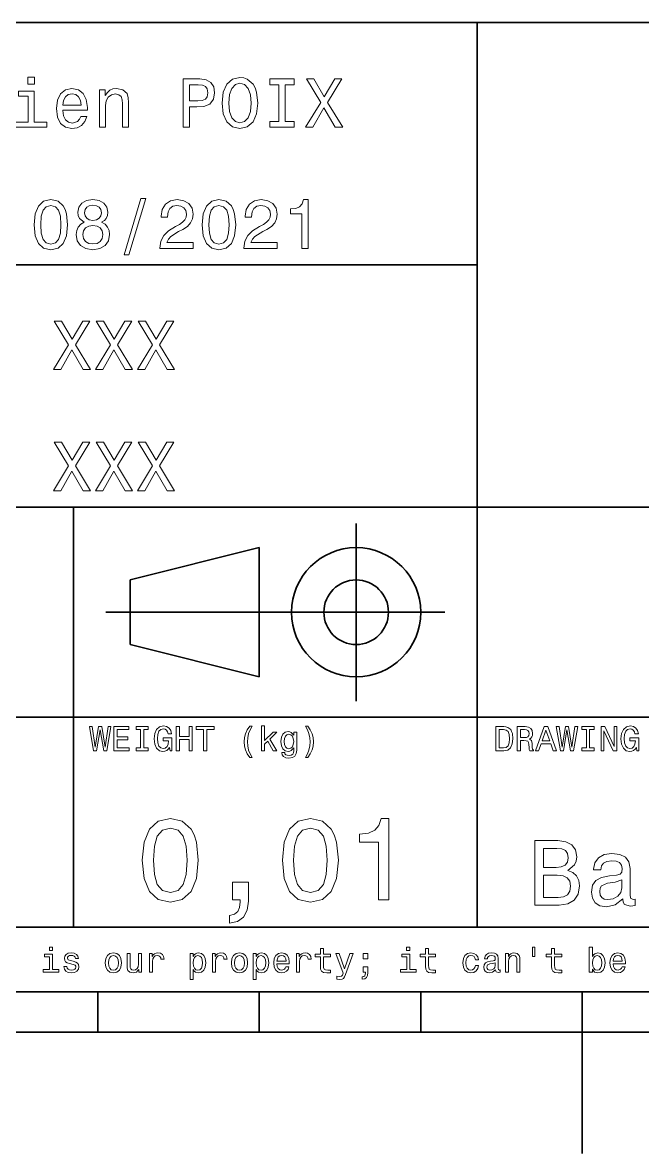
# Model space of a CAD drawing. Extents: x 0 to 297, y 0 to 210.
# Drawn here: x 113.8 to 152.2, y 0 to 70 of the extents above; entities that cross this region are included whole.
import ezdxf

# ---------------------------------------------------------------- set-up
doc = ezdxf.new("R2010")
doc.units = 0

msp = doc.modelspace()

# ---------------------------------------------------------------- linework, layer by layer
at = {"color": 7, "lineweight": 35}
for p, q in [((97, 70), (287, 70)), ((142, 14), (142, 70)), ((97, 55), (142, 55)), ((97, 40), (262, 40)), ((117, 14), (117, 40)), ((119, 33.5), (140, 33.5)), ((97, 27), (262, 27)), ((97, 14), (262, 14)), ((10, 10), (287, 10)), ((97, 10), (287, 10)), ((98.5, 7.5), (198.5, 7.5))]:
    msp.add_line(p, q, dxfattribs=at)
at = {"color": 7, "lineweight": 35, "ltscale": 0.275}
msp.add_line((134.5, 28), (134.5, 39), dxfattribs=at)
at = {"color": 7, "lineweight": 35, "ltscale": 0.206155}
for p, q in [((120.5, 35.5), (128.5, 37.5)), ((128.5, 29.5), (120.5, 31.5))]:
    msp.add_line(p, q, dxfattribs=at)
at = {"color": 7, "lineweight": 35, "ltscale": 0.2}
msp.add_line((128.5, 37.5), (128.5, 29.5), dxfattribs=at)
at = {"color": 7, "lineweight": 35, "ltscale": 0.1}
msp.add_line((120.5, 31.5), (120.5, 35.5), dxfattribs=at)
at = {"color": 7, "lineweight": 35, "ltscale": 0.0625}
for p, q in [((118.5, 10), (118.5, 7.5)), ((128.5, 10), (128.5, 7.5)), ((138.5, 10), (138.5, 7.5))]:
    msp.add_line(p, q, dxfattribs=at)
at = {"color": 7, "lineweight": 35, "ltscale": 0.25}
msp.add_line((148.5, 10), (148.5, 0), dxfattribs=at)
at = {"color": 7, "lineweight": 13}
for points in [[(114.57637, 66.623917), (114.174347, 66.623917), (114.174347, 66.191643), (114.57637, 66.191643)], [(123.792503, 63.520172), (124.190201, 63.520172), (124.190201, 64.786743), (124.631119, 64.786743), (125.07637, 64.808357), (125.430832, 64.959656), (125.659943, 65.253601), (125.737747, 65.655617), (125.677231, 66.027374), (125.504318, 66.299713), (125.219017, 66.463974), (124.829971, 66.520172), (123.792503, 66.520172)], [(126.195961, 65.020172), (126.273773, 64.345818), (126.498558, 63.848701), (126.848701, 63.541786), (127.306915, 63.438038), (127.760803, 63.541786), (128.115265, 63.848701), (128.335739, 64.345818), (128.417862, 65.020172), (128.335739, 65.690201), (128.240631, 65.962532), (128.115265, 66.187317), (127.760803, 66.494232), (127.544662, 66.572044), (127.306915, 66.602303), (126.844376, 66.494232), (126.494232, 66.191643), (126.273773, 65.694527)], [(129.710373, 63.883286), (129.157059, 63.883286), (129.157059, 63.520172), (130.661377, 63.520172), (130.661377, 63.883286), (130.108063, 63.883286), (130.108063, 66.157059), (130.661377, 66.157059), (130.661377, 66.520172), (129.157059, 66.520172), (129.157059, 66.157059), (129.710373, 66.157059)], [(131.365997, 63.520172), (131.819885, 63.520172), (132.507202, 64.734871), (133.207489, 63.520172), (133.66571, 63.520172), (132.727661, 65.0634), (133.618164, 66.524498), (133.181549, 66.524498), (132.520172, 65.413544), (131.871765, 66.524498), (131.417862, 66.524498), (132.304031, 65.059074)], [(116.335732, 64.570602), (117.857346, 64.570602), (117.861671, 64.747841), (117.792503, 65.244957), (117.602303, 65.616714), (117.299713, 65.841499), (116.89769, 65.92363), (116.504318, 65.837173), (116.201729, 65.5951), (116.007202, 65.201729), (115.938034, 64.682999), (116.002876, 64.151299), (116.197403, 63.762245), (116.495674, 63.520172), (116.88472, 63.438038), (117.221901, 63.494236), (117.498558, 63.641209), (117.701729, 63.874638), (117.818443, 64.185875), (117.44236, 64.185875), (117.364548, 64.01297), (117.252159, 63.883286), (116.932274, 63.779537), (116.685875, 63.827087), (116.5, 63.978386), (116.37896, 64.224785), (116.335732, 64.557632)], [(118.605186, 63.520172), (118.985588, 63.520172), (118.985588, 64.860229), (119.02449, 65.167145), (119.149857, 65.39193), (119.344376, 65.530258), (119.603745, 65.58213), (119.811234, 65.538902), (119.940918, 65.422188), (120.00576, 65.227661), (120.027374, 64.9683), (120.027374, 63.520172), (120.407776, 63.520172), (120.407776, 65.046112), (120.390488, 65.353027), (120.312675, 65.60807), (120.057632, 65.841499), (119.659943, 65.92363), (119.439476, 65.893372), (119.253601, 65.811241), (119.093658, 65.672913), (118.9683, 65.48703), (118.9683, 65.841499), (118.605186, 65.841499)], [(124.721901, 66.15274), (124.981262, 66.126801), (125.171463, 66.04467), (125.283859, 65.893372), (125.322762, 65.655617), (125.279541, 65.4049), (125.162827, 65.253601), (124.963974, 65.175789), (124.691643, 65.154175), (124.190201, 65.154175), (124.190201, 66.15274)], [(126.610947, 65.020172), (126.658501, 65.543228), (126.801147, 65.927956), (127.021614, 66.161385), (127.306915, 66.243515), (127.587891, 66.161385), (127.808357, 65.92363), (127.951004, 65.538902), (128.002884, 65.020172), (127.951004, 64.497116), (127.808357, 64.112389), (127.587891, 63.878963), (127.306915, 63.801151), (127.021614, 63.878963), (126.801147, 64.112389), (126.658501, 64.492798)], [(114.5634, 63.840057), (114.5634, 65.763687), (113.586456, 65.763687), (113.586456, 65.439484), (114.182999, 65.439484), (114.182999, 63.840057), (113.4049, 63.840057), (113.4049, 63.520172), (115.350143, 63.520172), (115.350143, 63.840057)], [(116.335732, 64.890488), (116.383286, 65.188759), (116.5, 65.409218), (116.677231, 65.543228), (116.91066, 65.590775), (117.139771, 65.543228), (117.317001, 65.409218), (117.425072, 65.188759), (117.463974, 64.890488)], [(114.554756, 57.485592), (114.619598, 56.806915), (114.822769, 56.322765), (115.146973, 56.028816), (115.596542, 55.933716), (116.041786, 56.028816), (116.365997, 56.322765), (116.564842, 56.806915), (116.634003, 57.485592), (116.564842, 58.159943), (116.482712, 58.427952), (116.365997, 58.648415), (116.041786, 58.942364), (115.596542, 59.041786), (115.146973, 58.942364), (114.822769, 58.644093), (114.619598, 58.159943)], [(117.662827, 57.636887), (117.44236, 57.51585), (117.291069, 57.347263), (117.195969, 57.135445), (117.165703, 56.880402), (117.234871, 56.495678), (117.433716, 56.197407), (117.757927, 56.007202), (118.198845, 55.933716), (118.635445, 56.007202), (118.959656, 56.197407), (119.158501, 56.495678), (119.231987, 56.880402), (119.197403, 57.135445), (119.106628, 57.347263), (118.951012, 57.51585), (118.734871, 57.636887), (118.907784, 57.740635), (119.028816, 57.883286), (119.102303, 58.056194), (119.128242, 58.268009), (119.059082, 58.574928), (118.877518, 58.821323), (118.583572, 58.981266), (118.198845, 59.041786), (117.809799, 58.981266), (117.515854, 58.821323), (117.329971, 58.574928), (117.265129, 58.268009), (117.286743, 58.056194), (117.360229, 57.883286)], [(120.126801, 55.618156), (120.425072, 55.618156), (121.471184, 59.102306), (121.168587, 59.102306)], [(122.348701, 56.020172), (124.41066, 56.020172), (124.41066, 56.39193), (122.780975, 56.39193), (122.871758, 56.5951), (123.027374, 56.763687), (123.507202, 57.070606), (123.762245, 57.200287), (124.047546, 57.386166), (124.250717, 57.602306), (124.367432, 57.857349), (124.41066, 58.146973), (124.337173, 58.510086), (124.134003, 58.795387), (123.822769, 58.976944), (123.420746, 59.041786), (123.005768, 58.9683), (122.690201, 58.765129), (122.48703, 58.440922), (122.41787, 58.012966), (122.41787, 57.95245), (122.811241, 57.95245), (122.811241, 57.98703), (122.850143, 58.280979), (122.966858, 58.497116), (123.15274, 58.635445), (123.399139, 58.682995), (123.649857, 58.639771), (123.835739, 58.5317), (123.956772, 58.363113), (124, 58.151295), (123.969742, 57.95245), (123.887604, 57.783859), (123.749283, 57.636887), (123.559082, 57.507202), (123.304031, 57.368874), (122.880402, 57.100864), (122.58213, 56.815559), (122.4049, 56.469738), (122.348701, 56.033142)], [(124.963974, 57.485592), (125.028816, 56.806915), (125.231987, 56.322765), (125.556198, 56.028816), (126.005768, 55.933716), (126.451004, 56.028816), (126.775215, 56.322765), (126.97406, 56.806915), (127.043228, 57.485592), (126.97406, 58.159943), (126.89193, 58.427952), (126.775215, 58.648415), (126.451004, 58.942364), (126.005768, 59.041786), (125.556198, 58.942364), (125.231987, 58.644093), (125.028816, 58.159943)], [(127.553314, 56.020172), (129.61528, 56.020172), (129.61528, 56.39193), (127.985596, 56.39193), (128.07637, 56.5951), (128.231995, 56.763687), (128.711823, 57.070606), (128.966858, 57.200287), (129.252167, 57.386166), (129.455338, 57.602306), (129.572052, 57.857349), (129.61528, 58.146973), (129.541794, 58.510086), (129.338623, 58.795387), (129.027374, 58.976944), (128.625366, 59.041786), (128.210373, 58.9683), (127.894814, 58.765129), (127.691643, 58.440922), (127.622482, 58.012966), (127.622482, 57.95245), (128.015854, 57.95245), (128.015854, 57.98703), (128.054749, 58.280979), (128.171478, 58.497116), (128.357346, 58.635445), (128.603745, 58.682995), (128.854462, 58.639771), (129.040344, 58.5317), (129.161377, 58.363113), (129.20462, 58.151295), (129.174347, 57.95245), (129.092224, 57.783859), (128.953888, 57.636887), (128.763687, 57.507202), (128.508652, 57.368874), (128.085022, 57.100864), (127.786743, 56.815559), (127.609512, 56.469738), (127.553314, 56.033142)], [(131.132568, 56.020172), (131.52594, 56.020172), (131.52594, 59.041786), (131.231995, 59.041786), (131.154175, 58.778099), (130.998566, 58.600864), (130.760803, 58.497116), (130.432281, 58.462536), (130.432281, 58.155621), (131.132568, 58.155621)], [(114.969742, 57.485592), (115.004326, 58.008644), (115.112396, 58.384727), (115.306915, 58.605186), (115.596542, 58.682995), (115.881844, 58.605186), (116.07637, 58.384727), (116.184441, 58.008644), (116.219025, 57.485592), (116.184441, 56.958214), (116.07637, 56.58213), (115.881844, 56.361671), (115.596542, 56.288185), (115.306915, 56.361671), (115.112396, 56.58213), (115.004326, 56.958214)], [(117.675797, 58.233429), (117.710373, 58.42363), (117.814117, 58.570606), (117.978386, 58.661385), (118.198845, 58.695965), (118.414986, 58.661385), (118.579254, 58.570606), (118.682999, 58.42363), (118.721901, 58.233429), (118.682999, 58.038902), (118.579254, 57.887608), (118.414986, 57.788185), (118.198845, 57.757923), (117.978386, 57.792507), (117.814117, 57.887608), (117.710373, 58.038902)], [(125.37896, 57.485592), (125.413544, 58.008644), (125.521614, 58.384727), (125.716141, 58.605186), (126.005768, 58.682995), (126.291069, 58.605186), (126.485588, 58.384727), (126.593658, 58.008644), (126.628242, 57.485592), (126.593658, 56.958214), (126.485588, 56.58213), (126.291069, 56.361671), (126.005768, 56.288185), (125.716141, 56.361671), (125.521614, 56.58213), (125.413544, 56.958214)], [(117.580688, 56.88905), (117.619598, 57.118156), (117.744957, 57.291065), (117.939484, 57.403458), (118.198845, 57.442364), (118.453888, 57.403458), (118.648415, 57.291065), (118.773773, 57.118156), (118.817001, 56.88905), (118.773773, 56.642651), (118.648415, 56.456772), (118.453888, 56.335735), (118.198845, 56.296829), (117.939484, 56.335735), (117.744957, 56.456772), (117.619598, 56.642651)], [(115.752159, 48.520172), (116.206055, 48.520172), (116.893372, 49.734871), (117.593658, 48.520172), (118.051872, 48.520172), (117.113831, 50.0634), (118.004326, 51.524494), (117.567726, 51.524494), (116.906342, 50.413544), (116.257927, 51.524494), (115.804031, 51.524494), (116.690201, 50.059078)], [(118.354469, 48.520172), (118.808357, 48.520172), (119.495682, 49.734871), (120.195969, 48.520172), (120.654182, 48.520172), (119.716141, 50.0634), (120.606628, 51.524494), (120.170029, 51.524494), (119.508644, 50.413544), (118.860229, 51.524494), (118.406342, 51.524494), (119.292511, 50.059078)], [(120.956772, 48.520172), (121.41066, 48.520172), (122.097984, 49.734871), (122.798271, 48.520172), (123.256485, 48.520172), (122.318443, 50.0634), (123.208939, 51.524494), (122.772339, 51.524494), (122.110954, 50.413544), (121.46254, 51.524494), (121.008644, 51.524494), (121.894814, 50.059078)], [(115.752159, 41.020172), (116.206055, 41.020172), (116.893372, 42.234871), (117.593658, 41.020172), (118.051872, 41.020172), (117.113831, 42.5634), (118.004326, 44.024494), (117.567726, 44.024494), (116.906342, 42.913544), (116.257927, 44.024494), (115.804031, 44.024494), (116.690201, 42.559078)], [(118.354469, 41.020172), (118.808357, 41.020172), (119.495682, 42.234871), (120.195969, 41.020172), (120.654182, 41.020172), (119.716141, 42.5634), (120.606628, 44.024494), (120.170029, 44.024494), (119.508644, 42.913544), (118.860229, 44.024494), (118.406342, 44.024494), (119.292511, 42.559078)], [(120.956772, 41.020172), (121.41066, 41.020172), (122.097984, 42.234871), (122.798271, 41.020172), (123.256485, 41.020172), (122.318443, 42.5634), (123.208939, 44.024494), (122.772339, 44.024494), (122.110954, 42.913544), (121.46254, 44.024494), (121.008644, 44.024494), (121.894814, 42.559078)], [(118.242073, 24.918587), (118.432274, 24.918587), (118.648415, 26.21974), (118.87104, 24.918587), (119.052597, 24.918587), (119.316284, 26.420748), (119.143372, 26.420748), (118.957489, 25.14337), (118.743515, 26.420748), (118.555473, 26.420748), (118.345818, 25.14337), (118.159943, 26.420748), (117.982712, 26.420748)], [(119.497841, 24.918587), (120.448845, 24.918587), (120.448845, 25.100143), (119.696686, 25.100143), (119.696686, 25.608068), (120.366714, 25.608068), (120.366714, 25.787462), (119.696686, 25.787462), (119.696686, 26.23703), (120.431557, 26.23703), (120.431557, 26.418587), (119.497841, 26.418587)], [(121.153458, 25.100143), (120.876801, 25.100143), (120.876801, 24.918587), (121.62896, 24.918587), (121.62896, 25.100143), (121.352303, 25.100143), (121.352303, 26.23703), (121.62896, 26.23703), (121.62896, 26.418587), (120.876801, 26.418587), (120.876801, 26.23703), (121.153458, 26.23703)], [(122.94957, 25.119595), (122.986313, 24.918587), (123.094383, 24.918587), (123.094383, 25.729105), (122.547554, 25.729105), (122.547554, 25.545387), (122.884727, 25.545387), (122.884727, 25.532419), (122.858788, 25.333572), (122.789627, 25.186598), (122.683716, 25.093658), (122.551872, 25.0634), (122.4049, 25.102304), (122.290344, 25.219019), (122.216858, 25.411383), (122.190926, 25.675072), (122.214699, 25.936598), (122.288185, 26.128962), (122.4049, 26.245676), (122.562683, 26.286743), (122.670746, 26.265129), (122.759369, 26.204609), (122.824211, 26.103025), (122.860954, 25.966858), (123.074928, 25.966858), (123.01873, 26.174351), (122.912827, 26.329969), (122.763687, 26.425072), (122.575645, 26.459654), (122.329254, 26.405619), (122.143372, 26.247837), (122.024498, 25.999279), (121.983429, 25.668587), (122.024498, 25.335733), (122.143372, 25.087175), (122.318443, 24.929394), (122.538902, 24.87752), (122.662102, 24.894812), (122.772331, 24.93804), (122.867432, 25.013687)], [(123.353745, 24.918587), (123.554756, 24.918587), (123.554756, 25.623198), (124.155617, 25.623198), (124.155617, 24.918587), (124.354469, 24.918587), (124.354469, 26.418587), (124.155617, 26.418587), (124.155617, 25.806915), (123.554756, 25.806915), (123.554756, 26.418587), (123.353745, 26.418587)], [(125.056915, 24.918587), (125.255768, 24.918587), (125.255768, 26.23703), (125.709656, 26.23703), (125.709656, 26.418587), (124.600868, 26.418587), (124.600868, 26.23703), (125.056915, 26.23703)], [(127.916428, 24.50144), (128.052597, 24.50144), (127.929398, 24.730547), (127.842941, 24.970459), (127.788902, 25.223341), (127.771614, 25.478386), (127.788902, 25.733429), (127.842941, 25.984148), (127.929398, 26.226223), (128.052597, 26.45533), (127.916428, 26.45533), (127.758644, 26.217579), (127.648415, 25.981987), (127.583572, 25.73559), (127.564117, 25.478386), (127.583572, 25.219019), (127.648415, 24.974783), (127.758644, 24.739191)], [(128.638336, 24.918587), (128.828537, 24.918587), (128.828537, 25.327087), (129.027374, 25.519451), (129.368881, 24.918587), (129.582855, 24.918587), (129.157059, 25.651297), (129.593658, 26.07925), (129.353745, 26.07925), (128.828537, 25.556194), (128.828537, 26.470461), (128.638336, 26.470461)], [(130.817001, 24.970459), (130.817001, 26.07925), (130.635452, 26.07925), (130.635452, 25.891209), (130.486313, 26.061958), (130.395538, 26.105186), (130.293945, 26.120316), (130.110229, 26.077087), (129.967575, 25.956051), (129.874634, 25.761526), (129.842224, 25.499998), (129.874634, 25.236311), (129.967575, 25.041786), (130.110229, 24.918587), (130.293945, 24.87752), (130.39769, 24.892651), (130.484146, 24.931555), (130.635452, 25.095819), (130.635452, 24.931555), (130.618164, 24.801872), (130.570602, 24.708933), (130.479828, 24.654898), (130.343658, 24.635445), (130.224792, 24.648415), (130.140488, 24.680834), (130.090775, 24.73703), (130.075653, 24.812679), (129.891937, 24.812679), (129.891937, 24.804033), (129.920029, 24.665705), (130.006485, 24.561958), (130.144806, 24.494955), (130.332855, 24.47118), (130.557632, 24.503601), (130.706772, 24.594379), (130.791061, 24.752161)], [(130.03891, 25.499998), (130.058365, 25.692362), (130.116714, 25.835012), (130.207489, 25.919308), (130.328537, 25.949566), (130.456055, 25.919308), (130.551147, 25.835012), (130.609512, 25.692362), (130.631119, 25.499998), (130.609512, 25.303312), (130.551147, 25.162823), (130.456055, 25.076368), (130.328537, 25.048269), (130.207489, 25.076368), (130.116714, 25.162823), (130.058365, 25.305475)], [(131.506485, 24.50144), (131.662109, 24.739191), (131.772339, 24.974783), (131.837173, 25.219019), (131.858795, 25.478386), (131.837173, 25.73559), (131.772339, 25.981987), (131.662109, 26.217579), (131.506485, 26.45533), (131.370316, 26.45533), (131.491364, 26.226223), (131.577805, 25.984148), (131.629684, 25.733429), (131.649139, 25.478386), (131.629684, 25.223341), (131.577805, 24.970459), (131.489197, 24.730547), (131.370316, 24.50144)], [(143.648422, 26.418587), (143.149139, 26.418587), (143.149139, 24.918587), (143.648422, 24.918587), (143.884003, 24.966137), (144.059082, 25.11095), (144.167145, 25.34654), (144.206055, 25.668587), (144.171463, 25.997116), (144.128235, 26.126801), (144.067719, 26.230547), (143.892654, 26.371037), (143.778091, 26.405619)], [(143.633286, 26.239193), (143.797546, 26.206772), (143.909943, 26.107347), (143.976944, 25.930115), (143.998566, 25.668587), (143.974777, 25.415705), (143.907776, 25.238472), (143.793228, 25.132565), (143.633286, 25.097982), (143.350143, 25.097982), (143.350143, 26.239193)], [(144.469742, 24.918587), (144.670746, 24.918587), (144.670746, 25.551872), (144.876083, 25.551872), (145.027374, 25.545387), (145.122482, 25.515129), (145.174347, 25.443804), (145.195969, 25.31628), (145.206772, 25.121758), (145.219742, 24.994236), (145.245682, 24.918587), (145.472626, 24.918587), (145.472626, 24.959654), (145.422913, 25.020172), (145.405624, 25.132565), (145.390488, 25.37464), (145.353745, 25.554033), (145.304031, 25.610229), (145.226227, 25.651297), (145.312683, 25.70533), (145.373199, 25.780979), (145.412109, 25.87608), (145.425079, 25.990633), (145.394806, 26.17219), (145.308365, 26.308357), (145.16571, 26.39049), (144.971176, 26.418587), (144.469742, 26.418587)], [(144.914978, 26.234869), (145.046829, 26.221901), (145.139771, 26.180834), (145.19812, 26.105186), (145.217575, 25.986311), (145.195969, 25.86095), (145.137604, 25.785301), (145.038177, 25.746397), (144.902023, 25.73559), (144.670746, 25.73559), (144.670746, 26.234869)], [(145.595825, 24.918587), (145.794662, 24.918587), (145.952454, 25.359509), (146.551147, 25.359509), (146.708939, 24.918587), (146.912109, 24.918587), (146.363113, 26.420748), (146.142654, 26.420748)], [(146.021606, 25.543226), (146.252884, 26.204609), (146.484146, 25.543226)], [(147.145538, 24.918587), (147.335739, 24.918587), (147.55188, 26.21974), (147.77449, 24.918587), (147.956055, 24.918587), (148.219742, 26.420748), (148.046829, 26.420748), (147.860947, 25.14337), (147.646973, 26.420748), (147.458939, 26.420748), (147.249283, 25.14337), (147.0634, 26.420748), (146.886169, 26.420748)], [(148.755768, 25.100143), (148.479111, 25.100143), (148.479111, 24.918587), (149.231262, 24.918587), (149.231262, 25.100143), (148.954605, 25.100143), (148.954605, 26.23703), (149.231262, 26.23703), (149.231262, 26.418587), (148.479111, 26.418587), (148.479111, 26.23703), (148.755768, 26.23703)], [(149.663544, 24.918587), (149.842941, 24.918587), (149.842941, 26.148415), (150.417862, 24.918587), (150.649139, 24.918587), (150.649139, 26.418587), (150.467575, 26.418587), (150.467575, 25.188759), (149.899139, 26.418587), (149.663544, 26.418587)], [(151.853027, 25.119595), (151.889771, 24.918587), (151.997833, 24.918587), (151.997833, 25.729105), (151.451004, 25.729105), (151.451004, 25.545387), (151.788177, 25.545387), (151.788177, 25.532419), (151.762253, 25.333572), (151.693085, 25.186598), (151.587173, 25.093658), (151.455338, 25.0634), (151.30835, 25.102304), (151.193802, 25.219019), (151.120316, 25.411383), (151.094376, 25.675072), (151.118149, 25.936598), (151.19165, 26.128962), (151.30835, 26.245676), (151.466141, 26.286743), (151.574203, 26.265129), (151.662827, 26.204609), (151.727661, 26.103025), (151.764404, 25.966858), (151.978394, 25.966858), (151.922195, 26.174351), (151.816284, 26.329969), (151.667145, 26.425072), (151.479111, 26.459654), (151.232712, 26.405619), (151.046829, 26.247837), (150.927948, 25.999279), (150.886887, 25.668587), (150.927948, 25.335733), (151.046829, 25.087175), (151.221909, 24.929394), (151.442368, 24.87752), (151.565567, 24.894812), (151.675797, 24.93804), (151.770889, 25.013687)], [(121.257919, 18.142651), (121.36599, 17.011526), (121.704605, 16.204611), (122.244957, 15.714697), (122.994232, 15.556195), (123.736305, 15.714697), (124.276657, 16.204611), (124.608063, 17.011526), (124.723343, 18.142651), (124.608063, 19.266571), (124.471176, 19.713257), (124.276657, 20.080692), (123.736305, 20.570604), (122.994232, 20.736311), (122.244957, 20.570604), (121.704605, 20.073486), (121.36599, 19.266571)], [(129.932281, 18.142651), (130.040344, 17.011526), (130.378967, 16.204611), (130.919312, 15.714697), (131.668579, 15.556195), (132.41066, 15.714697), (132.951004, 16.204611), (133.282425, 17.011526), (133.39769, 18.142651), (133.282425, 19.266571), (133.145538, 19.713257), (132.951004, 20.080692), (132.41066, 20.570604), (131.668579, 20.736311), (130.919312, 20.570604), (130.378967, 20.073486), (130.040344, 19.266571)], [(135.876083, 15.700288), (136.531693, 15.700288), (136.531693, 20.736311), (136.041779, 20.736311), (135.912109, 20.296829), (135.65274, 20.00144), (135.256485, 19.828529), (134.708923, 19.770893), (134.708923, 19.259365), (135.876083, 19.259365)], [(121.949562, 18.142651), (122.007202, 19.014408), (122.187317, 19.641211), (122.511528, 20.008644), (122.994232, 20.138329), (123.469734, 20.008644), (123.793945, 19.641211), (123.97406, 19.014408), (124.0317, 18.142651), (123.97406, 17.263689), (123.793945, 16.636887), (123.469734, 16.269451), (122.994232, 16.146975), (122.511528, 16.269451), (122.187317, 16.636887), (122.007202, 17.263689)], [(130.623917, 18.142651), (130.681549, 19.014408), (130.861664, 19.641211), (131.185883, 20.008644), (131.668579, 20.138329), (132.144089, 20.008644), (132.468292, 19.641211), (132.648407, 19.014408), (132.706055, 18.142651), (132.648407, 17.263689), (132.468292, 16.636887), (132.144089, 16.269451), (131.668579, 16.146975), (131.185883, 16.269451), (130.861664, 16.636887), (130.681549, 17.263689)], [(147.613831, 17.521614), (148.017288, 17.855907), (148.121033, 18.080692), (148.155609, 18.357349), (148.080688, 18.789625), (147.855896, 19.100864), (147.492783, 19.291065), (146.98558, 19.360229), (145.561951, 19.360229), (145.561951, 15.36023), (147.066269, 15.36023), (147.602295, 15.440922), (147.999985, 15.677234), (148.247833, 16.051872), (148.33429, 16.559078), (148.28241, 16.899136), (148.144089, 17.181557), (147.919296, 17.38905)], [(146.876068, 17.700289), (146.092209, 17.700289), (146.092209, 18.881844), (146.92218, 18.881844), (147.233414, 18.847261), (147.452438, 18.743515), (147.585007, 18.564842), (147.631119, 18.299711), (147.579239, 18.034582), (147.440918, 17.850143), (147.204605, 17.734871)], [(151.008636, 15.763689), (151.008636, 15.746398), (151.03746, 15.550432), (151.123917, 15.412104), (151.48703, 15.302593), (151.76944, 15.348703), (151.76944, 15.740634), (151.648407, 15.723343), (151.48703, 15.798271), (151.458206, 16.028818), (151.458206, 17.631124), (151.389038, 18.040346), (151.187317, 18.328529), (150.835724, 18.50144), (150.340042, 18.564842), (149.855896, 18.495678), (149.49855, 18.299711), (149.273773, 17.994236), (149.198837, 17.590778), (149.198837, 17.556196), (149.654175, 17.556196), (149.694519, 17.798271), (149.82132, 17.971182), (150.028809, 18.074928), (150.322754, 18.115273), (150.605179, 18.086454), (150.806915, 18), (150.927948, 17.850143), (150.968292, 17.642651), (150.945236, 17.400576), (150.853012, 17.279539), (150.622467, 17.221901), (150.190186, 17.175793), (149.694519, 17.072046), (149.342926, 16.887608), (149.135437, 16.599424), (149.072037, 16.172911), (149.129669, 15.792507), (149.30835, 15.510086), (149.596527, 15.331412), (149.994232, 15.268011), (150.530258, 15.389049)], [(147.002869, 15.838616), (146.092209, 15.838616), (146.092209, 17.216139), (146.951004, 17.216139), (147.314117, 17.175793), (147.573471, 17.054754), (147.729095, 16.847261), (147.780975, 16.54755), (147.729095, 16.230547), (147.585007, 16.011528), (147.342926, 15.878963)], [(150.951004, 16.443804), (150.881836, 16.144093), (150.697403, 15.913545), (150.420746, 15.763689), (150.080688, 15.711816), (149.861664, 15.740634), (149.706039, 15.832853), (149.608063, 15.994236), (149.579239, 16.219021), (149.602295, 16.42075), (149.694519, 16.564842), (150.063385, 16.726225), (150.530258, 16.795389), (150.951004, 16.933718)], [(126.83429, 15.700288), (127.317001, 15.700288), (127.317001, 15.5634), (127.280975, 15.217579), (127.165703, 14.972622), (126.963974, 14.81412), (126.661377, 14.73487), (126.661377, 14.244956), (127.158501, 14.36023), (127.525932, 14.626801), (127.749275, 15.051873), (127.828529, 15.621037), (127.828529, 16.780979), (126.83429, 16.780979)], [(115.706055, 12.766211), (115.505043, 12.766211), (115.505043, 12.550073), (115.706055, 12.550073)], [(132.288193, 12.173991), (132.288193, 11.59258), (132.301147, 11.404539), (132.361679, 11.274856), (132.482712, 11.199207), (132.688049, 11.173271), (132.912827, 11.184078), (132.912827, 11.348343), (132.748566, 11.335375), (132.599426, 11.352666), (132.519455, 11.4067), (132.484879, 11.497478), (132.478394, 11.625), (132.478394, 12.173991), (132.912827, 12.173991), (132.912827, 12.336096), (132.478394, 12.336096), (132.478394, 12.675432), (132.288193, 12.675432), (132.288193, 12.336096), (131.959656, 12.336096), (131.959656, 12.173991)], [(137.825653, 12.766211), (137.624634, 12.766211), (137.624634, 12.550073), (137.825653, 12.550073)], [(138.793945, 12.173991), (138.793945, 11.59258), (138.806915, 11.404539), (138.867432, 11.274856), (138.988464, 11.199207), (139.193802, 11.173271), (139.418579, 11.184078), (139.418579, 11.348343), (139.254318, 11.335375), (139.105179, 11.352666), (139.025208, 11.4067), (138.990631, 11.497478), (138.984146, 11.625), (138.984146, 12.173991), (139.418579, 12.173991), (139.418579, 12.336096), (138.984146, 12.336096), (138.984146, 12.675432), (138.793945, 12.675432), (138.793945, 12.336096), (138.465424, 12.336096), (138.465424, 12.173991)], [(145.420746, 12.768372), (145.420746, 12.180475), (145.565552, 12.180475), (145.565552, 12.768372)], [(146.600861, 12.173991), (146.600861, 11.59258), (146.613815, 11.404539), (146.674347, 11.274856), (146.79538, 11.199207), (147.000702, 11.173271), (147.225494, 11.184078), (147.225494, 11.348343), (147.061218, 11.335375), (146.912094, 11.352666), (146.832123, 11.4067), (146.797546, 11.497478), (146.791046, 11.625), (146.791046, 12.173991), (147.225494, 12.173991), (147.225494, 12.336096), (146.791046, 12.336096), (146.791046, 12.675432), (146.600861, 12.675432), (146.600861, 12.336096), (146.272324, 12.336096), (146.272324, 12.173991)], [(149.127502, 11.393732), (149.268005, 11.227305), (149.460358, 11.173271), (149.641907, 11.214337), (149.786728, 11.337536), (149.877502, 11.534222), (149.912094, 11.79575), (149.877502, 12.057277), (149.784576, 12.251801), (149.641907, 12.372839), (149.460358, 12.416066), (149.270157, 12.359871), (149.192352, 12.290707), (149.127502, 12.197767), (149.127502, 12.766211), (148.937302, 12.766211), (148.937302, 11.214337), (149.127502, 11.214337)], [(115.69957, 11.37428), (115.69957, 12.336096), (115.211098, 12.336096), (115.211098, 12.173991), (115.509369, 12.173991), (115.509369, 11.37428), (115.120316, 11.37428), (115.120316, 11.214337), (116.092941, 11.214337), (116.092941, 11.37428)], [(116.987755, 11.89085), (116.804039, 11.934078), (116.66787, 11.983789), (116.622482, 12.085375), (116.635452, 12.1567), (116.68084, 12.208573), (116.754326, 12.240994), (116.860229, 12.253963), (116.961823, 12.240994), (117.041794, 12.202089), (117.093658, 12.143732), (117.11528, 12.065923), (117.301155, 12.065923), (117.301155, 12.070245), (117.268738, 12.210735), (117.180115, 12.320966), (117.041794, 12.39013), (116.860229, 12.416066), (116.676514, 12.39013), (116.542511, 12.318804), (116.458214, 12.212896), (116.432281, 12.078891), (116.451729, 11.949207), (116.512253, 11.85843), (116.611671, 11.793588), (116.756485, 11.748199), (116.9683, 11.696326), (117.097984, 11.642291), (117.132568, 11.599064), (117.145538, 11.534222), (117.126083, 11.454251), (117.074211, 11.393732), (116.989914, 11.354827), (116.877525, 11.341859), (116.758652, 11.354827), (116.672195, 11.400216), (116.613831, 11.473703), (116.590057, 11.575289), (116.406342, 11.575289), (116.4366, 11.402378), (116.525223, 11.277018), (116.66571, 11.201369), (116.860229, 11.173271), (117.0634, 11.201369), (117.21254, 11.277018), (117.303314, 11.398055), (117.335739, 11.555836), (117.311966, 11.692003), (117.244957, 11.784943), (117.134727, 11.845461)], [(118.965424, 11.793588), (119, 11.5299), (119.099426, 11.335375), (119.25721, 11.214337), (119.469025, 11.173271), (119.67868, 11.214337), (119.836456, 11.333214), (119.935883, 11.527738), (119.972626, 11.793588), (119.935883, 12.057277), (119.836456, 12.253963), (119.67868, 12.372839), (119.469025, 12.416066), (119.25721, 12.372839), (119.099426, 12.251801), (119, 12.057277)], [(119.159943, 11.79575), (119.179398, 11.990274), (119.239914, 12.130764), (119.337181, 12.217219), (119.469025, 12.247478), (119.598709, 12.217219), (119.695969, 12.132925), (119.756485, 11.990274), (119.778099, 11.79575), (119.756485, 11.599064), (119.695969, 11.456412), (119.598709, 11.369957), (119.469025, 11.341859), (119.337181, 11.369957), (119.239914, 11.456412), (119.179398, 11.599064)], [(121.217583, 12.375), (121.027382, 12.375), (121.027382, 11.704971), (121.005768, 11.549352), (120.943085, 11.43696), (120.845825, 11.367796), (120.718307, 11.346182), (120.616714, 11.363473), (120.55188, 11.415346), (120.515137, 11.503963), (120.506485, 11.629323), (120.506485, 12.375), (120.316284, 12.375), (120.316284, 11.612032), (120.322769, 11.458573), (120.363838, 11.331052), (120.489197, 11.214337), (120.690201, 11.173271), (120.798279, 11.188401), (120.891212, 11.227305), (120.971184, 11.294309), (121.036026, 11.391571), (121.036026, 11.214337), (121.217583, 11.214337)], [(121.695251, 11.214337), (121.885452, 11.214337), (121.885452, 11.877882), (121.904907, 12.037825), (121.963257, 12.152378), (122.058365, 12.221542), (122.185883, 12.245317), (122.280983, 12.230187), (122.35231, 12.18696), (122.395538, 12.113473), (122.410667, 12.01405), (122.603027, 12.01405), (122.577095, 12.189121), (122.505768, 12.314482), (122.386894, 12.39013), (122.224792, 12.416066), (122.114555, 12.398775), (122.019455, 12.355548), (121.935165, 12.282061), (121.868164, 12.182637), (121.868164, 12.375), (121.695251, 12.375)], [(124.405624, 12.195605), (124.405624, 12.375), (124.215424, 12.375), (124.215424, 10.76477), (124.405624, 10.76477), (124.405624, 11.391571), (124.472626, 11.289986), (124.548279, 11.222982), (124.73848, 11.173271), (124.920036, 11.214337), (125.062683, 11.337536), (125.155624, 11.532061), (125.190208, 11.79575), (125.155624, 12.057277), (125.062683, 12.251801), (124.920036, 12.372839), (124.73848, 12.416066), (124.634735, 12.403098), (124.546112, 12.362032), (124.470467, 12.292868)], [(124.706055, 11.34402), (124.578537, 11.372118), (124.485596, 11.458573), (124.427238, 11.599064), (124.407784, 11.79575), (124.427238, 11.990274), (124.485596, 12.130764), (124.578537, 12.215057), (124.706055, 12.245317), (124.822769, 12.215057), (124.91571, 12.128603), (124.974068, 11.988112), (124.995682, 11.79575), (124.974068, 11.601225), (124.91571, 11.458573), (124.822769, 11.372118)], [(125.598709, 11.214337), (125.78891, 11.214337), (125.78891, 11.877882), (125.808365, 12.037825), (125.866722, 12.152378), (125.961823, 12.221542), (126.08934, 12.245317), (126.184448, 12.230187), (126.255768, 12.18696), (126.298996, 12.113473), (126.314125, 12.01405), (126.506485, 12.01405), (126.480553, 12.189121), (126.409225, 12.314482), (126.290352, 12.39013), (126.12825, 12.416066), (126.018021, 12.398775), (125.922913, 12.355548), (125.838623, 12.282061), (125.771622, 12.182637), (125.771622, 12.375), (125.598709, 12.375)], [(126.772339, 11.793588), (126.806923, 11.5299), (126.906342, 11.335375), (127.064125, 11.214337), (127.27594, 11.173271), (127.485596, 11.214337), (127.643379, 11.333214), (127.742798, 11.527738), (127.779541, 11.793588), (127.742798, 12.057277), (127.643379, 12.253963), (127.485596, 12.372839), (127.27594, 12.416066), (127.064125, 12.372839), (126.906342, 12.251801), (126.806923, 12.057277)], [(126.966866, 11.79575), (126.986313, 11.990274), (127.046837, 12.130764), (127.144096, 12.217219), (127.27594, 12.247478), (127.405624, 12.217219), (127.502884, 12.132925), (127.563408, 11.990274), (127.585022, 11.79575), (127.563408, 11.599064), (127.502884, 11.456412), (127.405624, 11.369957), (127.27594, 11.341859), (127.144096, 11.369957), (127.046837, 11.456412), (126.986313, 11.599064)], [(128.309082, 12.195605), (128.309082, 12.375), (128.118881, 12.375), (128.118881, 10.76477), (128.309082, 10.76477), (128.309082, 11.391571), (128.376083, 11.289986), (128.451736, 11.222982), (128.641937, 11.173271), (128.823486, 11.214337), (128.966141, 11.337536), (129.059082, 11.532061), (129.093658, 11.79575), (129.059082, 12.057277), (128.966141, 12.251801), (128.823486, 12.372839), (128.641937, 12.416066), (128.538193, 12.403098), (128.44957, 12.362032), (128.373932, 12.292868)], [(128.609512, 11.34402), (128.481995, 11.372118), (128.389053, 11.458573), (128.330704, 11.599064), (128.311249, 11.79575), (128.330704, 11.990274), (128.389053, 12.130764), (128.481995, 12.215057), (128.609512, 12.245317), (128.726227, 12.215057), (128.819168, 12.128603), (128.877533, 11.988112), (128.899139, 11.79575), (128.877533, 11.601225), (128.819168, 11.458573), (128.726227, 11.372118)], [(129.597275, 11.739553), (130.358078, 11.739553), (130.360229, 11.82817), (130.325653, 12.076729), (130.23056, 12.262609), (130.079254, 12.375), (129.87825, 12.416066), (129.681564, 12.372839), (129.530273, 12.251801), (129.432999, 12.055116), (129.398422, 11.79575), (129.430847, 11.5299), (129.528107, 11.335375), (129.677246, 11.214337), (129.871765, 11.173271), (130.040344, 11.201369), (130.17868, 11.274856), (130.280273, 11.391571), (130.338623, 11.547191), (130.150589, 11.547191), (130.111679, 11.460735), (130.055481, 11.395893), (129.895538, 11.34402), (129.772339, 11.367796), (129.679398, 11.443444), (129.618881, 11.566643), (129.597275, 11.733069)], [(129.597275, 11.899496), (129.621048, 12.048632), (129.679398, 12.158862), (129.768021, 12.225864), (129.884735, 12.24964), (129.999283, 12.225864), (130.087906, 12.158862), (130.141937, 12.048632), (130.161392, 11.899496)], [(130.803314, 11.214337), (130.99353, 11.214337), (130.99353, 11.877882), (131.01297, 12.037825), (131.071335, 12.152378), (131.166428, 12.221542), (131.293945, 12.245317), (131.389053, 12.230187), (131.460388, 12.18696), (131.503601, 12.113473), (131.518738, 12.01405), (131.711105, 12.01405), (131.685165, 12.189121), (131.613831, 12.314482), (131.494965, 12.39013), (131.332855, 12.416066), (131.222626, 12.398775), (131.127533, 12.355548), (131.043228, 12.282061), (130.976227, 12.182637), (130.976227, 12.375), (130.803314, 12.375)], [(134.114563, 12.375), (133.781708, 11.419669), (133.455338, 12.375), (133.247833, 12.375), (133.688766, 11.149496), (133.649857, 11.041427), (133.58934, 10.967939), (133.487762, 10.944164), (133.312683, 10.965778), (133.312683, 10.782061), (133.496399, 10.76477), (133.62825, 10.782061), (133.721191, 10.836095), (133.788177, 10.929035), (133.846542, 11.065202), (134.317719, 12.375)], [(134.933716, 12.052954), (135.231995, 12.052954), (135.231995, 12.375), (134.933716, 12.375)], [(137.819168, 11.37428), (137.819168, 12.336096), (137.330688, 12.336096), (137.330688, 12.173991), (137.628967, 12.173991), (137.628967, 11.37428), (137.239914, 11.37428), (137.239914, 11.214337), (138.21254, 11.214337), (138.21254, 11.37428)], [(141.880402, 11.990274), (142.068436, 11.990274), (142.029541, 12.163185), (141.936584, 12.299352), (141.791779, 12.383646), (141.603745, 12.416066), (141.39624, 12.372839), (141.238464, 12.251801), (141.139038, 12.055116), (141.104462, 11.791427), (141.136887, 11.5299), (141.234146, 11.335375), (141.387604, 11.214337), (141.59726, 11.173271), (141.783142, 11.205692), (141.927948, 11.29647), (142.027374, 11.439121), (142.070602, 11.629323), (141.889038, 11.629323), (141.856628, 11.508286), (141.796112, 11.417507), (141.709656, 11.361311), (141.603745, 11.34402), (141.471893, 11.372118), (141.376801, 11.458573), (141.318436, 11.599064), (141.298981, 11.797911), (141.318436, 11.992435), (141.378952, 12.132925), (141.476227, 12.21938), (141.603745, 12.24964), (141.716125, 12.230187), (141.80043, 12.180475), (141.856628, 12.098343)], [(143.131836, 11.365634), (143.131836, 11.35915), (143.142639, 11.285663), (143.175064, 11.233789), (143.311234, 11.192723), (143.417145, 11.210014), (143.417145, 11.356989), (143.37175, 11.350505), (143.311234, 11.378602), (143.30043, 11.465057), (143.30043, 12.065923), (143.27449, 12.21938), (143.198837, 12.32745), (143.066986, 12.392291), (142.881119, 12.416066), (142.699554, 12.39013), (142.565552, 12.316643), (142.481262, 12.202089), (142.453156, 12.050793), (142.453156, 12.037825), (142.623917, 12.037825), (142.639038, 12.128603), (142.686584, 12.193444), (142.764404, 12.232349), (142.874634, 12.247478), (142.980545, 12.236671), (143.056183, 12.204251), (143.101578, 12.148055), (143.116699, 12.070245), (143.108063, 11.979467), (143.073486, 11.934078), (142.98703, 11.912464), (142.824921, 11.895173), (142.639038, 11.856268), (142.507202, 11.787104), (142.429382, 11.679035), (142.405609, 11.519093), (142.427231, 11.376441), (142.494232, 11.270534), (142.602295, 11.20353), (142.751434, 11.179755), (142.952438, 11.225144)], [(143.7435, 11.214337), (143.933716, 11.214337), (143.933716, 11.884366), (143.953156, 12.037825), (144.015839, 12.150216), (144.113098, 12.21938), (144.242783, 12.245317), (144.346527, 12.223703), (144.411377, 12.165346), (144.443787, 12.068084), (144.454605, 11.938401), (144.454605, 11.214337), (144.644806, 11.214337), (144.644806, 11.977305), (144.636154, 12.130764), (144.59726, 12.258286), (144.469727, 12.375), (144.270889, 12.416066), (144.160645, 12.400937), (144.067719, 12.359871), (143.987747, 12.290707), (143.925064, 12.197767), (143.925064, 12.375), (143.7435, 12.375)], [(149.71756, 11.79575), (149.695953, 11.601225), (149.637589, 11.458573), (149.544647, 11.372118), (149.427948, 11.34402), (149.300415, 11.372118), (149.207474, 11.458573), (149.149124, 11.599064), (149.129669, 11.79575), (149.149124, 11.990274), (149.207474, 12.130764), (149.300415, 12.215057), (149.427948, 12.245317), (149.544647, 12.215057), (149.637589, 12.128603), (149.695953, 11.988112)], [(150.415695, 11.739553), (151.176498, 11.739553), (151.17865, 11.82817), (151.144073, 12.076729), (151.048981, 12.262609), (150.897675, 12.375), (150.696671, 12.416066), (150.499985, 12.372839), (150.348694, 12.251801), (150.251419, 12.055116), (150.216843, 11.79575), (150.249268, 11.5299), (150.346527, 11.335375), (150.495667, 11.214337), (150.690186, 11.173271), (150.858765, 11.201369), (150.997101, 11.274856), (151.098694, 11.391571), (151.157043, 11.547191), (150.969009, 11.547191), (150.930099, 11.460735), (150.873901, 11.395893), (150.713959, 11.34402), (150.590759, 11.367796), (150.497818, 11.443444), (150.437302, 11.566643), (150.415695, 11.733069)], [(150.415695, 11.899496), (150.439468, 12.048632), (150.497818, 12.158862), (150.586441, 12.225864), (150.703156, 12.24964), (150.817703, 12.225864), (150.906326, 12.158862), (150.960358, 12.048632), (150.979813, 11.899496)], [(134.933716, 11.214337), (135.078537, 11.214337), (135.078537, 11.173271), (135.067719, 11.069525), (135.033142, 10.996037), (134.972626, 10.948487), (134.881836, 10.924712), (134.881836, 10.777738), (135.030975, 10.81232), (135.141205, 10.892291), (135.208221, 11.019813), (135.231995, 11.190562), (135.231995, 11.538545), (134.933716, 11.538545)], [(143.110229, 11.620677), (143.08429, 11.508286), (143.015121, 11.42183), (142.911377, 11.365634), (142.783859, 11.346182), (142.701721, 11.356989), (142.643372, 11.391571), (142.606628, 11.452089), (142.59581, 11.536384), (142.604462, 11.612032), (142.639038, 11.666066), (142.777374, 11.726585), (142.952438, 11.752522), (143.110229, 11.804395)]]:
    msp.add_lwpolyline(points, close=True, dxfattribs=at)
at = {"color": 7, "lineweight": 35}
for radius in [4, 2]:
    msp.add_circle((134.5, 33.5), radius, dxfattribs=at)

doc.saveas('drawing.dxf')
